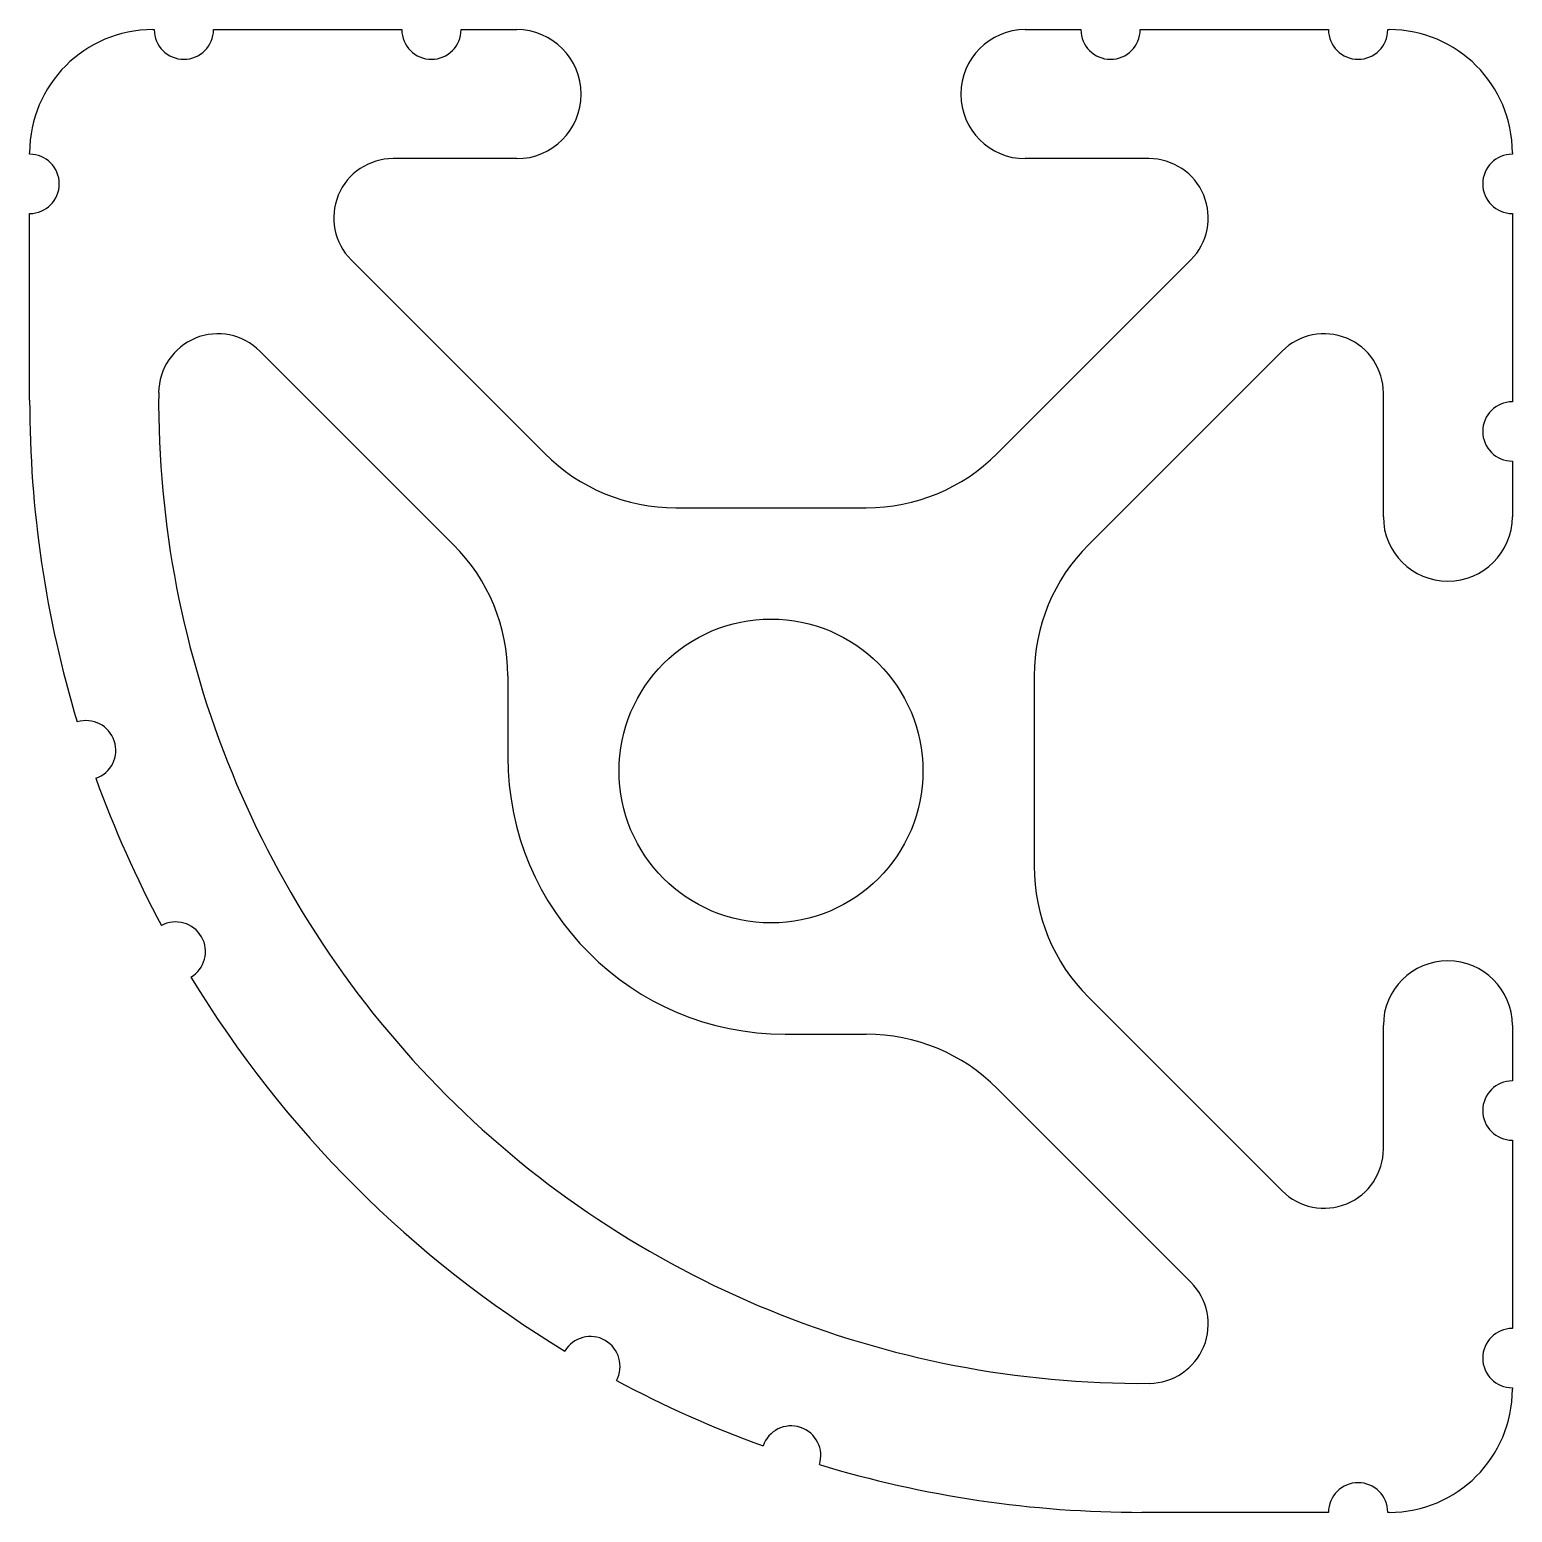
# Model space of a CAD drawing. Header units: inches. Extents: x -0.5 to 0.5, y -0.5 to 0.5.
import ezdxf

# ---------------------------------------------------------------- set-up
doc = ezdxf.new("R2010")
doc.units = ezdxf.units.IN
doc.header["$MEASUREMENT"] = 0

msp = doc.modelspace()

# ---------------------------------------------------------------- linework, layer by layer
for p, q in [((-0.417, 0.5), (-0.416, 0.5)), ((-0.376, 0.5), (-0.249, 0.5)), ((-0.209, 0.5), (-0.1715, 0.5)), ((0.1715, 0.5), (0.209, 0.5)), ((0.249, 0.5), (0.376, 0.5)), ((0.416, 0.5), (0.417, 0.5)), ((-0.5, 0.416), (-0.5, 0.417)), ((-0.1715, 0.413), (-0.2549, 0.413)), ((0.2549, 0.413), (0.1715, 0.413)), ((0.5, 0.417), (0.5, 0.416)), ((-0.5, 0.25), (-0.5, 0.376)), ((0.5, 0.376), (0.5, 0.249)), ((-0.2832, 0.3447), (-0.1526, 0.2141)), ((0.2832, 0.3447), (0.1526, 0.2141)), ((-0.3447, 0.2832), (-0.2141, 0.1526)), ((0.3447, 0.2832), (0.2141, 0.1526)), ((0.413, 0.1715), (0.413, 0.2549)), ((0.5, 0.209), (0.5, 0.1715)), ((-0.0642, 0.1775), (0.0642, 0.1775)), ((-0.1775, 0.0642), (-0.1775, 0.0095)), ((0.1775, 0.0642), (0.1775, -0.0642)), ((0.3447, -0.2832), (0.2141, -0.1526)), ((0.0095, -0.1775), (0.0642, -0.1775)), ((0.413, -0.2549), (0.413, -0.1715)), ((0.5, -0.1715), (0.5, -0.209)), ((0.1526, -0.2141), (0.2832, -0.3447)), ((0.5, -0.249), (0.5, -0.376)), ((0.5, -0.416), (0.5, -0.417)), ((0.376, -0.5), (0.25, -0.5)), ((0.417, -0.5), (0.416, -0.5))]:
    msp.add_line(p, q)
msp.add_circle((0, 0), 0.1025)
for centre, radius, start, end in [((-0.417, 0.417), 0.083, 90, 180), ((-0.396, 0.5), 0.02, 180, 0), ((-0.229, 0.5), 0.02, 180, 0), ((-0.1715, 0.4565), 0.0435, 270, 90), ((0.1715, 0.4565), 0.0435, 90, 270), ((0.229, 0.5), 0.02, 180, 0), ((0.396, 0.5), 0.02, 180, 0), ((0.417, 0.417), 0.083, 0, 90), ((-0.5, 0.396), 0.02, 270, 90), ((-0.2549, 0.373), 0.04, 90, 225), ((0.2549, 0.373), 0.04, 315, 90), ((0.5, 0.396), 0.02, 90, 270), ((-0.373, 0.2549), 0.04, 45, 179.5499), ((0.373, 0.2549), 0.04, 0, 135), ((0.25, 0.25), 0.663, 179.5499, 270.4501), ((0.25, 0.25), 0.75, 180, 196.8101), ((0.5, 0.229), 0.02, 90, 270), ((-0.0642, 0.3025), 0.125, 225, 270), ((0.0642, 0.3025), 0.125, 270, 315), ((0.4565, 0.1715), 0.0435, 180, 0), ((-0.3025, 0.0642), 0.125, 0, 45), ((0.3025, 0.0642), 0.125, 135, 180), ((-0.4619, 0.014), 0.02, 289.102, 107.5741), ((0.0095, 0.0095), 0.187, 180, 270), ((0.25, 0.25), 0.75, 199.866, 208.1908), ((0.3025, -0.0642), 0.125, 180, 225), ((-0.4014, -0.1218), 0.02, 300.4827, 118.9547), ((0.4565, -0.1715), 0.0435, 0, 180), ((0.25, 0.25), 0.75, 211.2466, 238.7534), ((0.0642, -0.3025), 0.125, 45, 90), ((0.5, -0.229), 0.02, 90, 270), ((0.373, -0.2549), 0.04, 225, 0), ((0.2549, -0.373), 0.04, 270.4501, 45), ((0.5, -0.396), 0.02, 90, 270), ((-0.1218, -0.4014), 0.02, 331.0453, 149.5173), ((0.25, 0.25), 0.75, 241.8092, 250.0982), ((0.417, -0.417), 0.083, 270, 0), ((0.0136, -0.4617), 0.02, 342.1212, 161.1311), ((0.25, 0.25), 0.75, 253.1542, 270), ((0.396, -0.5), 0.02, 0, 180)]:
    msp.add_arc(centre, radius, start, end)

doc.saveas('drawing.dxf')
